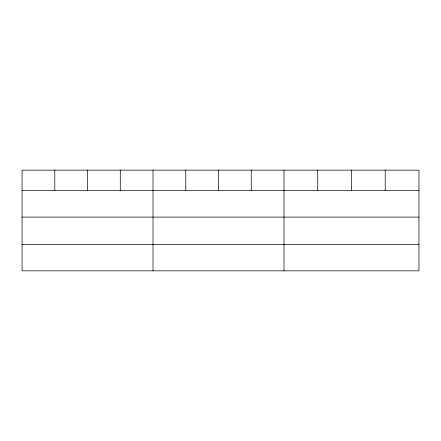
<?xml version="1.0" encoding="UTF-8"?>
<svg xmlns="http://www.w3.org/2000/svg" width="441" height="441" viewBox="0 0 441 441"><rect width="100%" height="100%" fill="white"/><g stroke="black" fill="none" stroke-linecap="round" stroke-linejoin="round"><path stroke-width="0.66" d="M418.95 217.11L418.95 170.154L22.05 170.154L22.05 270.846L418.95 270.846L418.95 217.11L22.05 217.11M22.05 190.639L418.95 190.639M22.05 244.38L418.95 244.38M385.214 170.154L385.214 190.639M351.477 170.154L351.477 190.639M317.74 170.154L317.74 190.639M284.004 170.154L284.004 270.846M251.26 170.154L251.26 190.639M218.516 170.154L218.516 190.639M185.771 170.154L185.771 190.639M153.027 170.154L153.027 270.846M120.283 170.154L120.283 190.639M87.539 170.154L87.539 190.639M54.794 170.154L54.794 190.639"/></g></svg>
